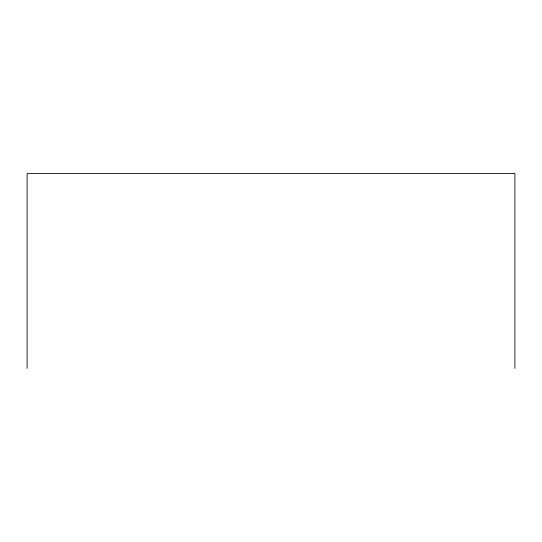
<?xml version="1.0" encoding="UTF-8"?>
<svg xmlns="http://www.w3.org/2000/svg" width="542" height="542" viewBox="0 0 542 542"><rect width="100%" height="100%" fill="white"/><g stroke="black" fill="none" stroke-linecap="round" stroke-linejoin="round"><path stroke-width="0.81" d="M514.9 368.411L514.9 173.589L27.1 173.589L27.1 368.411"/></g></svg>
